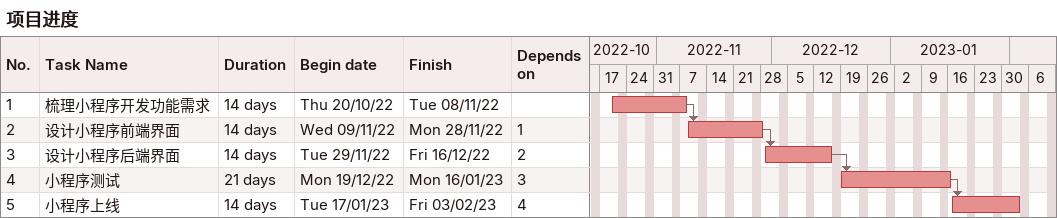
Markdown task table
项目进度

| ID | Task | Duration | Start | Finish | Predecessors |
|---|---|---|---|---|---|
| 1 | 梳理小程序开发功能需求 | 14d | 2022-10-20 | 2022-11-08 |  |
| 2 | 设计小程序前端界面 | 14d | 2022-11-09 | 2022-11-28 | 1 |
| 3 | 设计小程序后端界面 | 14d | 2022-11-29 | 2022-12-16 | 2 |
| 4 | 小程序测试 | 21d | 2022-12-19 | 2023-01-16 | 3 |
| 5 | 小程序上线 | 14d | 2023-01-17 | 2023-02-03 | 4 |
